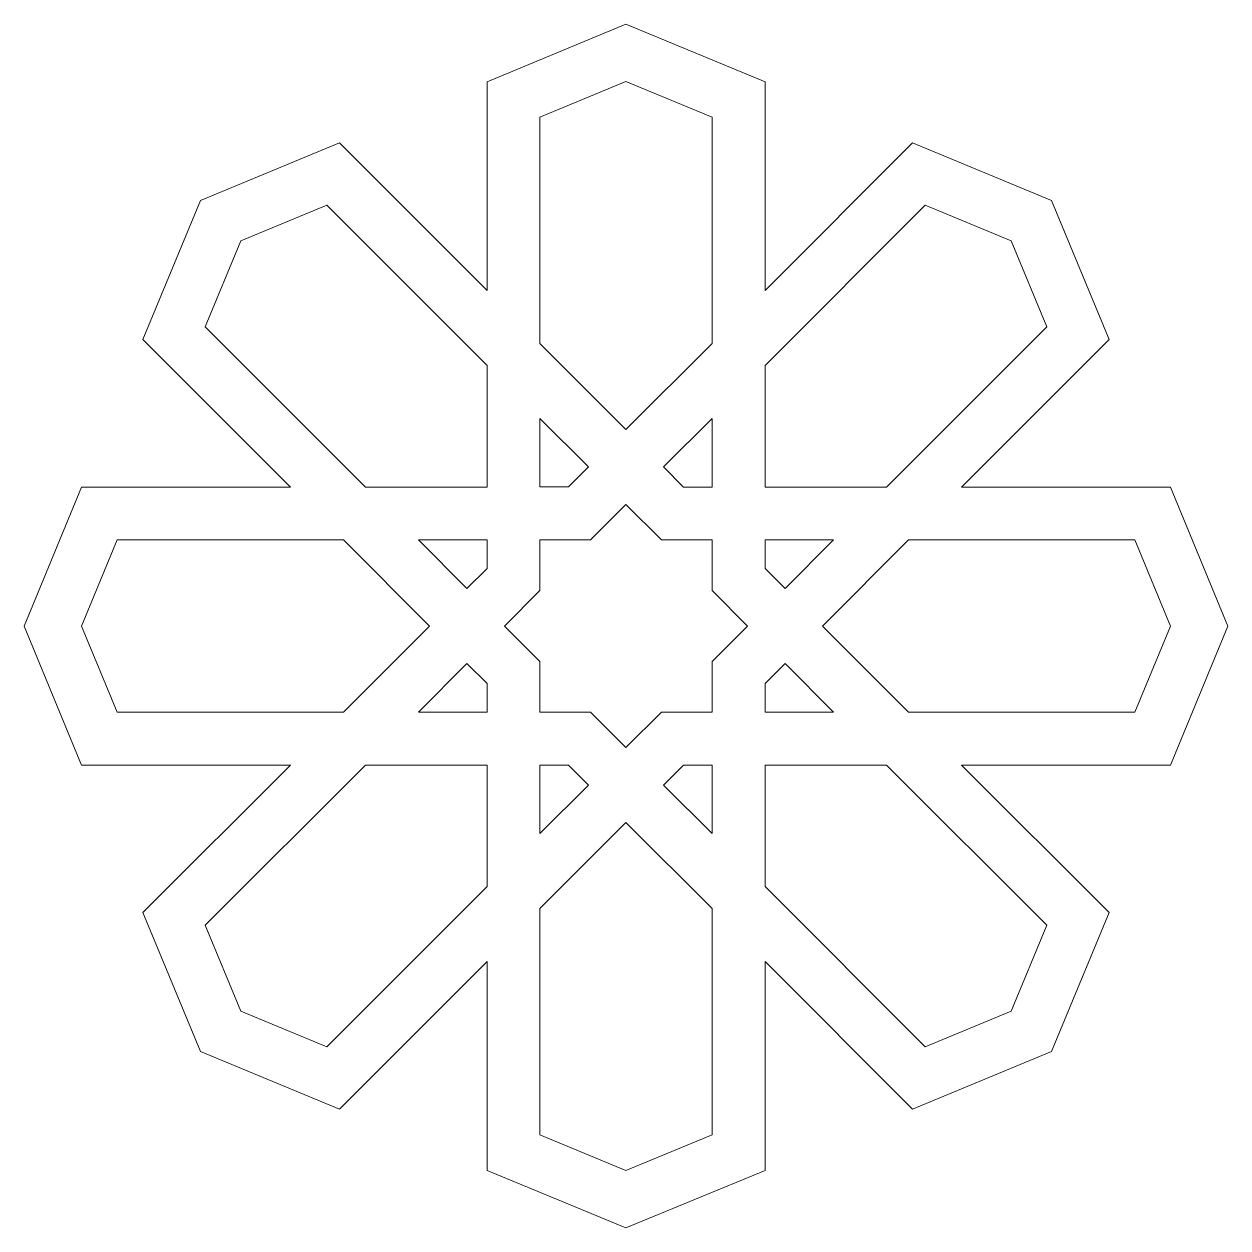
# Model space of a CAD drawing. Header units: inches. Extents: x 0 to 8.26, y -9.57 to -1.32.
import ezdxf

# ---------------------------------------------------------------- set-up
doc = ezdxf.new("R2010")
doc.units = ezdxf.units.IN
doc.header["$MEASUREMENT"] = 0
doc.layers.add('Layer 1', color=7, linetype='Continuous')

msp = doc.modelspace()

# ---------------------------------------------------------------- linework, layer by layer
at = {"layer": 'Layer 1', "lineweight": 0}
for points in [[(8.2561, -5.4466), (7.8613, -4.4933), (6.4296, -4.4933), (7.4421, -3.4808), (7.0472, -2.5276), (6.094, -2.1326), (5.0814, -3.1448), (5.0814, -1.7135), (4.128, -1.3184), (3.1748, -1.7135), (3.1748, -3.1449), (2.1625, -2.1326), (1.2091, -2.5276), (0.8141, -3.4808), (1.8266, -4.4933), (0.3949, -4.4933), (0, -5.4466), (0.3949, -6.4), (1.8266, -6.4), (0.8141, -7.4122), (1.2091, -8.3656), (2.1625, -8.7604), (3.1748, -7.7482), (3.1748, -9.1798), (4.128, -9.5746), (5.0814, -9.1801), (5.0814, -7.7482), (6.094, -8.7607), (7.0471, -8.3656), (7.4421, -7.4122), (6.4296, -6.4), (7.8613, -6.4), (8.2561, -5.4466)], [(1.243, -3.3957), (1.4871, -2.8058), (2.0772, -2.5614), (3.1748, -3.6591), (3.1748, -4.4931), (3.1748, -4.4933), (2.3407, -4.4933), (1.243, -3.3957)], [(6.179, -2.5613), (6.769, -2.8058), (7.0133, -3.3955), (5.9156, -4.4933), (5.0814, -4.4933), (5.0814, -4.4933), (5.0814, -3.6591), (6.179, -2.5613)], [(3.7332, -4.4931), (3.5381, -4.4931), (3.5381, -4.0225), (3.871, -4.3553), (3.7332, -4.4931)], [(4.3851, -4.3553), (4.7179, -4.0225), (4.7179, -4.4933), (4.5229, -4.4933), (4.3851, -4.3553)], [(4.3722, -6.0364), (4.3722, -6.0364), (4.128, -6.2806), (3.8836, -6.0364), (3.8836, -6.0364), (3.5381, -6.0364), (3.5381, -5.691), (3.5381, -5.6908), (3.3861, -5.5388), (3.2939, -5.4466), (3.5381, -5.2022), (3.5381, -4.8567), (3.8836, -4.8567), (4.128, -4.6124), (4.3722, -4.8567), (4.3722, -4.8567), (4.7179, -4.8567), (4.7179, -5.2022), (4.9623, -5.4466), (4.7179, -5.691), (4.7179, -5.691), (4.7179, -6.0364), (4.3722, -6.0364)], [(0.6376, -6.0364), (0.3933, -5.4466), (0.6379, -4.8567), (2.19, -4.8567), (2.7799, -5.4466), (2.19, -6.0364), (0.6376, -6.0364)], [(3.037, -5.1894), (2.7042, -4.8567), (3.1748, -4.8567), (3.1748, -5.0516), (3.037, -5.1894)], [(5.0814, -5.0516), (5.0814, -4.8567), (5.552, -4.8567), (5.2193, -5.1894), (5.0814, -5.0516)], [(3.037, -5.7036), (3.1748, -5.8415), (3.1748, -6.0364), (2.7042, -6.0364), (3.037, -5.7036)], [(5.0814, -5.8415), (5.2193, -5.7036), (5.5522, -6.0364), (5.0814, -6.0364), (5.0814, -5.8415)], [(2.0772, -8.3316), (1.4872, -8.0873), (1.243, -7.4974), (2.3407, -6.4), (3.1748, -6.4), (3.1748, -7.2338), (2.0772, -8.3316)], [(3.871, -6.5377), (3.5381, -6.8704), (3.5381, -6.4), (3.7332, -6.4), (3.871, -6.5377)], [(4.5229, -6.4), (4.7179, -6.4), (4.7179, -6.8704), (4.3851, -6.5377), (4.5229, -6.4)], [(7.0133, -7.4976), (6.7686, -8.0873), (6.179, -8.3316), (5.0814, -7.2341), (5.0814, -6.4), (5.9156, -6.4), (7.0133, -7.4976)], [(4.7179, -8.937), (4.128, -9.1813), (3.5381, -8.937), (3.5381, -7.3848), (4.128, -6.7949), (4.7179, -7.3848), (4.7179, -8.937)]]:
    msp.add_lwpolyline(points, dxfattribs=at)
for points in [[(3.5381, -1.9563), (3.5381, -1.9563), (4.128, -1.7119), (4.128, -1.7119), (4.128, -1.7119), (4.7179, -1.9563), (4.7179, -1.9563), (4.7179, -1.9563), (4.7179, -3.5083), (4.7179, -3.5083), (4.7179, -3.5083), (4.128, -4.0983), (4.128, -4.0983), (4.128, -4.0983), (4.128, -4.0983), (4.128, -4.0983), (4.128, -4.0983), (4.128, -4.0983), (4.128, -4.0983), (4.128, -4.0983), (3.5381, -3.5083), (3.5381, -3.5083), (3.5381, -3.5083), (3.5381, -1.9563), (3.5381, -1.9563)], [(6.0659, -6.0364), (6.0659, -6.0364), (5.4763, -5.4466), (5.4763, -5.4466), (5.4763, -5.4466), (5.4763, -5.4466), (5.4763, -5.4466), (5.4763, -5.4466), (5.4763, -5.4466), (5.4763, -5.4466), (5.4763, -5.4466), (6.0659, -4.8567), (6.0659, -4.8567), (6.0659, -4.8567), (7.6184, -4.8567), (7.6184, -4.8567), (7.6184, -4.8567), (7.8627, -5.4466), (7.8627, -5.4466), (7.8627, -5.4466), (7.6184, -6.0364), (7.6184, -6.0364), (7.6184, -6.0364), (6.0659, -6.0364), (6.0659, -6.0364)]]:
    msp.add_open_spline(points, degree=3, knots=[0, 0, 0, 0, 1, 1, 1, 2, 2, 2, 3, 3, 3, 4, 4, 4, 5, 5, 5, 6, 6, 6, 7, 7, 7, 8, 8, 8, 8], dxfattribs=at)

doc.saveas('drawing.dxf')
